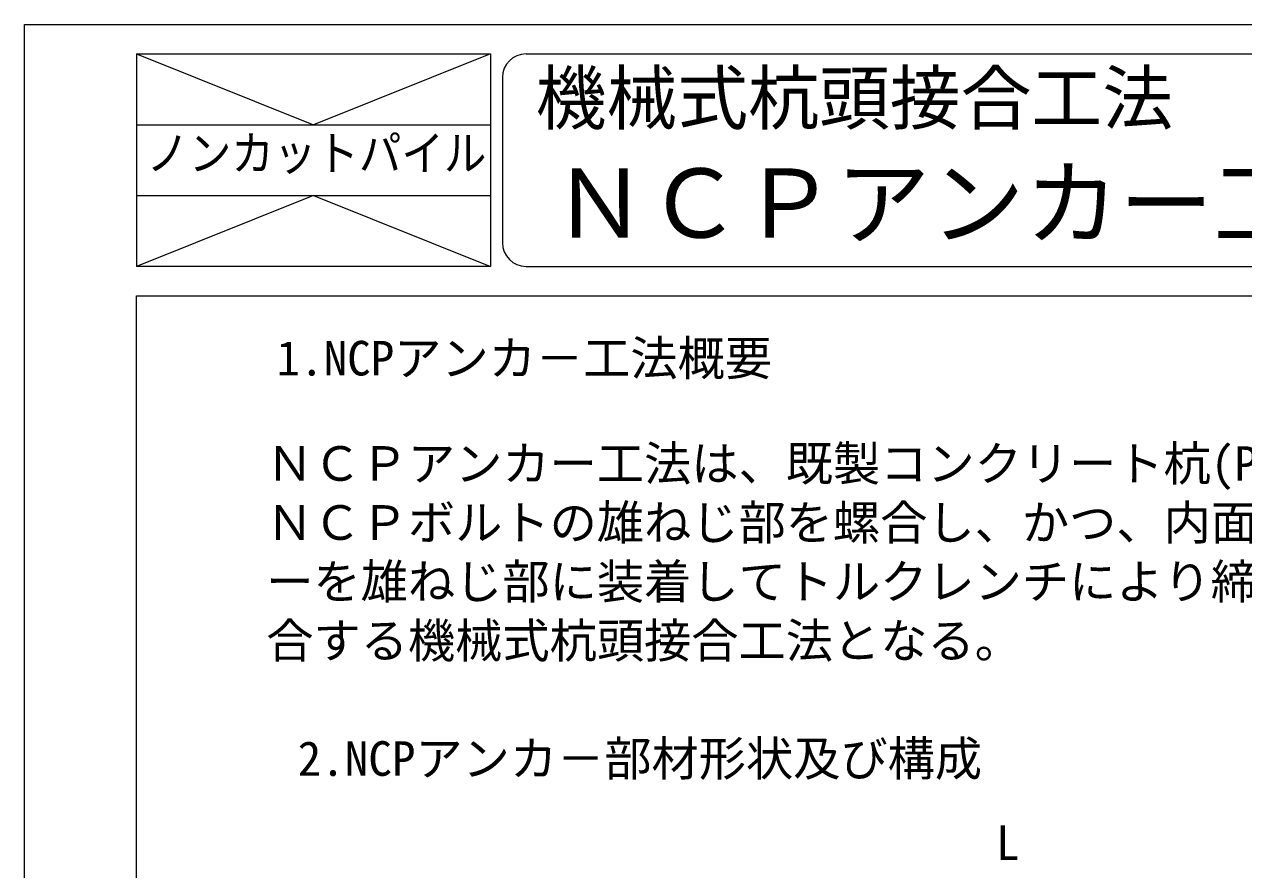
# Model space of a CAD drawing. Units: millimetres on the paper. Extents: x -269 to 150, y -163 to 142.
# Drawn here: x -268.9 to -165.6, y 69.9 to 141.5 of the extents above; entities that cross this region are included whole.
import ezdxf
from ezdxf.enums import TextEntityAlignment as Align

# ---------------------------------------------------------------- set-up
doc = ezdxf.new("R2010")
doc.units = ezdxf.units.MM
doc.layers.add('0-0_シート1', color=7, linetype='Continuous', lineweight=13)
doc.styles.add('ＭＳ ゴシック', font='')
doc.styles.get('ＭＳ ゴシック').set_extended_font_data('MS Gothic')

msp = doc.modelspace()

# ---------------------------------------------------------------- linework, layer by layer
at = {"layer": '0-0_シート1'}
for p, q in [((-259.376, 139.043), (-229.376, 139.043)), ((-259.376, 139.043), (-259.376, 121.043)), ((-259.376, 139.043), (-244.376, 133.043)), ((-229.376, 139.043), (-244.376, 133.043)), ((-229.376, 139.043), (-229.376, 121.043)), ((-226.376, 139.043), (110.524, 139.043)), ((-228.376, 137.043), (-228.376, 123.043)), ((-259.376, 133.043), (-229.376, 133.043)), ((-259.376, 127.043), (-229.376, 127.043)), ((-244.376, 127.043), (-259.376, 121.043)), ((-244.376, 127.043), (-229.376, 121.043)), ((-229.376, 121.043), (-259.376, 121.043)), ((-226.376, 121.043), (110.524, 121.043)), ((-259.376, -136.874), (-259.376, 118.543)), ((-259.376, 118.543), (-64.375, 118.543))]:
    msp.add_line(p, q, dxfattribs=at)
msp.add_lwpolyline([(150.125, 141.543), (150.125, -163.457), (-268.876, -163.457), (-268.876, 141.543)], close=True, dxfattribs=at)
for centre, start, end in [((-226.376, 137.043), 90, 180), ((-226.376, 123.043), 180, 269.99998)]:
    msp.add_arc(centre, 2, start, end, dxfattribs=at)

# ---------------------------------------------------------------- texts
at = {"layer": '0-0_シート1', "style": 'ＭＳ ゴシック'}
for s, height, p in [('機械式杭頭接合工法', 4.399, (-225.563, 131.793)), ('ＮＣＰアンカー工法 標準図', 5.865, (-224.141, 121.715)), ('1.NCPアンカ－工法概要', 2.933, (-247.518, 110.923)), ('ＮＣＰアンカー工法は、既製コンクリート杭(PHC杭・PRC杭)の杭頭端板に設けられた雌ねじに、', 2.933, (-248.384, 102)), ('ＮＣＰボルトの雄ねじ部を螺合し、かつ、内面に非螺合部(ねじ無し部)を設けたＮＣＰカプラ', 2.933, (-248.384, 97)), ('ーを雄ねじ部に装着してトルクレンチにより締め付けることにより、杭と基礎フーチングを接', 2.933, (-248.384, 92)), ('合する機械式杭頭接合工法となる。', 2.933, (-248.384, 87)), ('2.NCPアンカ－部材形状及び構成', 2.933, (-245.727, 77.01)), ('L', 2.933, (-186.574, 69.881))]:
    msp.add_text(s, height=height, dxfattribs=at).set_placement(p, align=Align.BOTTOM_LEFT)
at = {"layer": '0-0_シート1', "style": 'ＭＳ ゴシック', "width": 0.9}
msp.add_text('ノンカットパイル', height=2.933, dxfattribs=at).set_placement((-258.543, 128.293), align=Align.BOTTOM_LEFT)

doc.saveas('drawing.dxf')
